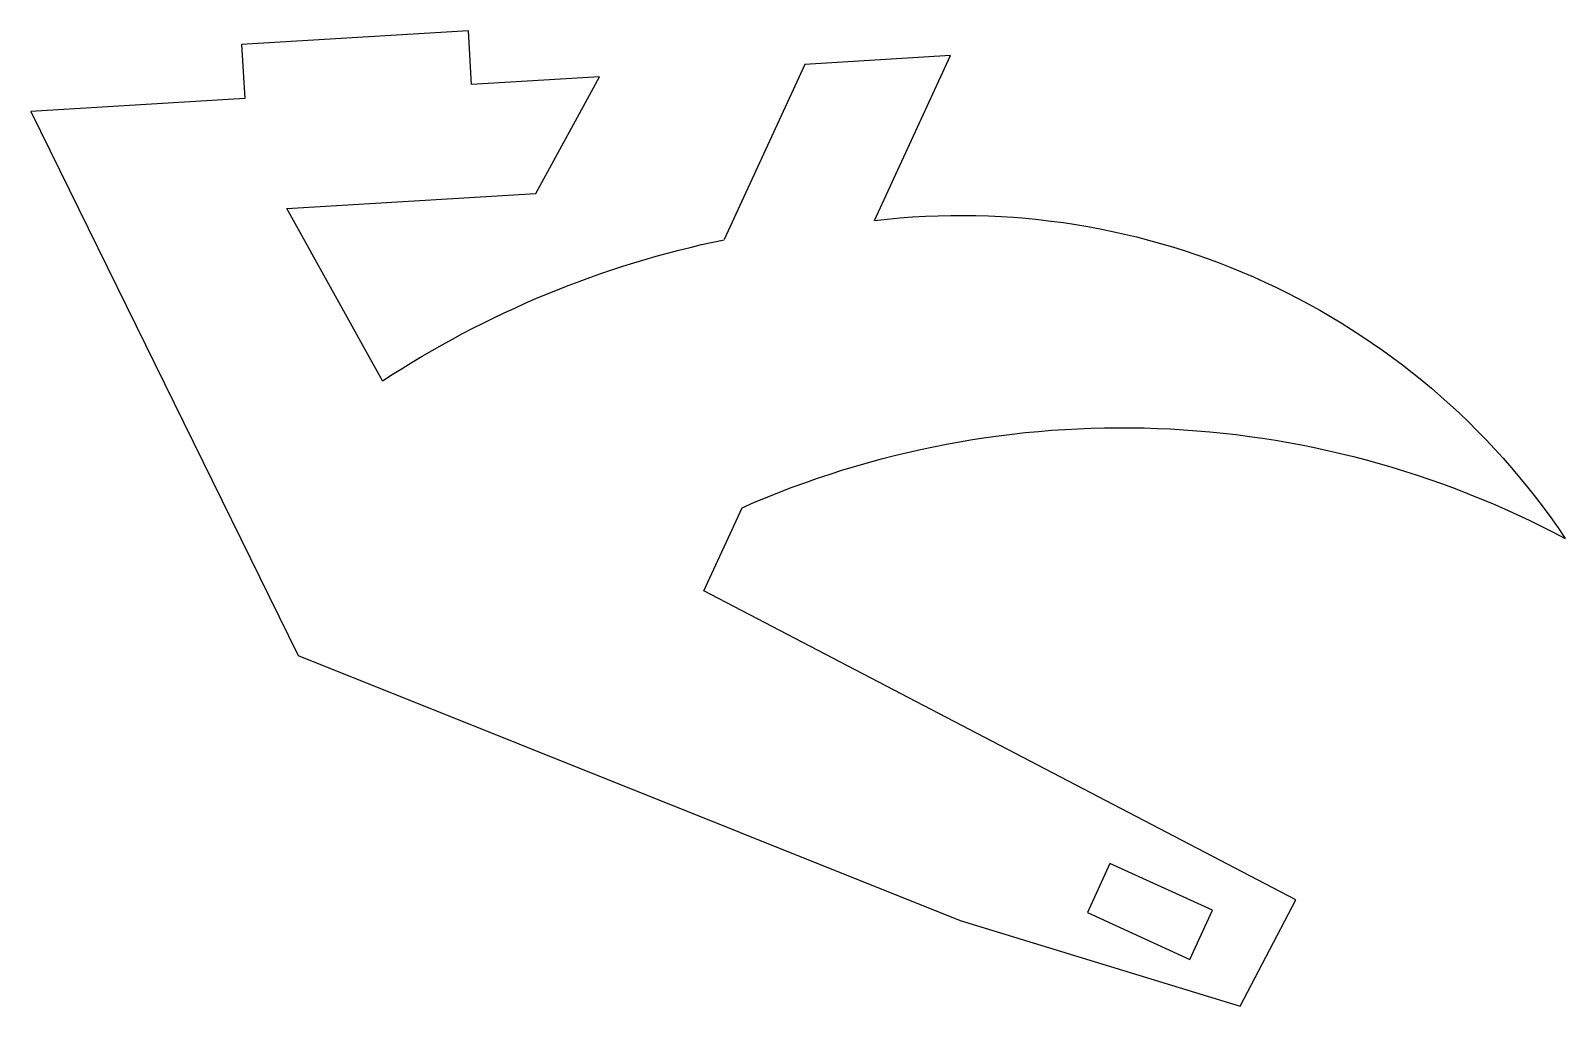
# Model space of a CAD drawing. Header units: millimetres. Extents: x 2572.7 to 2659.2, y 1358.5 to 1413.4.
import ezdxf

# ---------------------------------------------------------------- set-up
doc = ezdxf.new("R2010")
doc.units = ezdxf.units.MM

msp = doc.modelspace()

# ---------------------------------------------------------------- linework, layer by layer
at = {"color": 254, "true_color": 0xcad1ee, "extrusion": (-1.6149e-16, 1.07883e-16, -1)}
for p, q in [((2597.394, 1413.446, 32.497), (2584.621, 1412.67, 32.497)), ((2597.579, 1410.403, 32.497), (2597.394, 1413.446, 32.497)), ((2584.621, 1412.67, 32.497), (2584.806, 1409.628, 32.497)), ((2624.551, 1412.041, 32.497), (2616.351, 1411.543, 32.497)), ((2620.269, 1402.745, 32.497), (2624.551, 1412.041, 32.497)), ((2604.785, 1410.841, 32.497), (2597.579, 1410.403, 32.497)), ((2601.19, 1404.27, 32.497), (2604.785, 1410.841, 32.497)), ((2616.351, 1411.543, 32.497), (2611.801, 1401.666, 32.497)), ((2584.806, 1409.628, 32.497), (2572.743, 1408.896, 32.497)), ((2572.743, 1408.896, 32.497), (2587.804, 1378.225, 32.497)), ((2587.168, 1403.419, 32.497), (2601.19, 1404.27, 32.497)), ((2592.559, 1393.705, 32.497), (2587.168, 1403.419, 32.497)), ((2610.655, 1381.874, 32.497), (2612.813, 1386.559, 32.497)), ((2644.004, 1364.447, 32.497), (2610.655, 1381.874, 32.497)), ((2587.804, 1378.225, 32.497), (2625.091, 1363.298, 32.497)), ((2633.53, 1366.507, 32.497), (2632.264, 1363.734, 32.497)), ((2639.307, 1363.869, 32.497), (2633.53, 1366.507, 32.497)), ((2640.872, 1358.453, 32.497), (2644.004, 1364.447, 32.497)), ((2625.091, 1363.298, 32.497), (2640.872, 1358.453, 32.497)), ((2632.264, 1363.734, 32.497), (2638.041, 1361.097, 32.497)), ((2638.041, 1361.097, 32.497), (2639.307, 1363.869, 32.497))]:
    msp.add_line(p, q, dxfattribs=at)
for centre, radius, start, end in [((-2625.125, 1362.088, -32.497), 40.946, 83.18893, 146.2777), ((-2623.038, 1347.268, -32.497), 55.546, 56.72056, 78.32808), ((-2634.21, 1338.042, -32.497), 53.026, 66.20172, 118.09477)]:
    msp.add_arc(centre, radius, start, end, dxfattribs=at)

doc.saveas('drawing.dxf')
